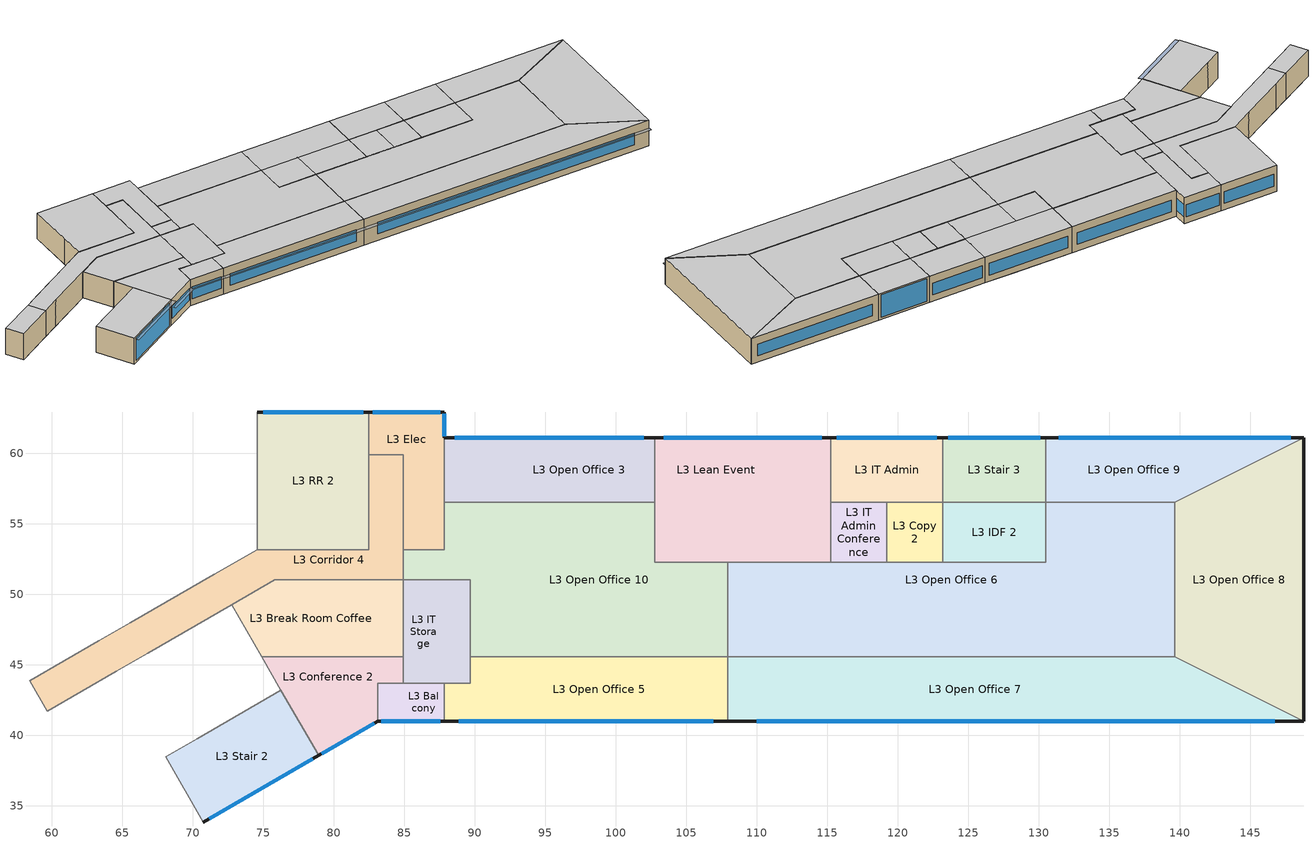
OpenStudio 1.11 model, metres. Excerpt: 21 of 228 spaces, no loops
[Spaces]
L3 Stair 2
 floor to L2 Stair 2 (Construction Internal Source 176): 76.25,43.2 78.91,38.58 70.74,33.86 68.07,38.48 z8.33
 wall outside (Typical Insulated Steel Framed Exterior Wall R-18.18): 70.74,33.86 78.91,38.58 z8.33:12.19
 wall to L3 Conference 10-15: 68.07,38.48 70.74,33.86 z8.33:12.19
 wall to L3 Conference 3: 70.31,39.77 68.07,38.48 z8.33:12.19
 wall to L3 Conference 1: 76.25,43.2 70.31,39.77 z8.33:12.19
 wall to L3 Conference 2: 78.91,38.58 76.25,43.2 z8.33:12.19
 window (U 0.42 SHGC 0.40 Dbl LoE (e2-.1) Tint 6mm/6mm Air): 71.16,34.11 78.49,38.33 z8.61:11.94
 ceiling to L4 Stair 2: 70.74,33.86 78.91,38.58 76.25,43.2 68.07,38.48 z12.19
L3 Conference 2
 floor to L2 Break Room (Construction Internal Source 137): 83.09,45.56 83.09,40.99 78.91,38.58 74.88,45.56 z8.33
 floor to L2 Phone (Construction Internal Source 137): 84.92,45.56 84.92,43.69 83.09,43.69 83.09,45.56 z8.33
 wall outside (Typical Insulated Steel Framed Exterior Wall R-18.18): 78.91,38.58 83.09,40.99 z8.33:12.19
 wall to L3 Break Room Coffee: 84.92,45.56 74.88,45.56 z8.33:12.19
 wall to L3 IT Storage: 84.92,43.69 84.92,45.56 z8.33:12.19
 wall to L3 Balcony: 83.09,40.99 83.09,43.69 84.92,43.69 z8.33:12.19
 wall to L3 Conference 1: 74.88,45.56 76.25,43.2 z8.33:12.19
 window (U 0.42 SHGC 0.40 Dbl LoE (e2-.1) Tint 6mm/6mm Air): 79.14,38.71 82.87,40.86 z9.27:11.03
 ceiling to L4 Lobby 3: 78.91,38.58 83.09,40.99 83.09,43.69 84.92,43.69 84.92,45.56 74.88,45.56 z12.19
L3 Balcony
 floor to L2 Phone (Construction Internal Source 212): 84.92,43.69 84.92,40.99 83.09,40.99 83.09,43.69 z8.33
 floor to L2 Nursing (Construction Internal Source 212): 87.82,43.69 87.82,40.99 84.92,40.99 84.92,43.69 z8.33
 wall outside (Typical Insulated Steel Framed Exterior Wall R-18.18): 83.09,40.99 87.82,40.99 z8.33:12.19
 wall to L3 IT Storage: 87.82,43.69 84.92,43.69 z8.33:12.19
 wall to L3 Open Office 5: 87.82,40.99 87.82,43.69 z8.33:12.19
 window (U 0.42 SHGC 0.40 Dbl LoE (e2-.1) Tint 6mm/6mm Air): 83.35,40.99 87.56,40.99 z9.27:11.03
 ceiling to L4 Balcony: 87.82,40.99 87.82,43.69 83.09,43.69 83.09,40.99 z12.19
L3 Open Office 5
 floor to L2 Open Office 3 (Construction Internal Source 116): 107.93,45.56 107.93,40.99 87.82,40.99 87.82,43.69 89.65,43.69 89.65,45.56 z8.33
 wall outside (Typical Insulated Steel Framed Exterior Wall R-18.18): 87.82,40.99 107.93,40.99 z8.33:12.19
 wall to L3 IT Storage: 89.65,45.56 89.65,43.69 87.82,43.69 z8.33:12.19
 wall to L3 Open Office 10: 107.93,45.56 89.65,45.56 z8.33:12.19
 wall to L3 Open Office 7: 107.93,40.99 107.93,45.56 z8.33:12.19
 window (U 0.42 SHGC 0.40 Dbl LoE (e2-.1) Tint 6mm/6mm Air): 88.84,40.99 106.91,40.99 z9.27:11.01
 ceiling to L4 Open Office 6: 107.93,40.99 107.93,45.56 89.65,45.56 89.65,43.69 87.82,43.69 87.82,40.99 z12.19
L3 Open Office 7
 floor to L2 Open Office 4 (Construction Internal Source 114): 139.63,45.56 148.78,40.99 107.93,40.99 107.93,45.56 z8.33
 wall outside (Typical Insulated Steel Framed Exterior Wall R-18.18): 107.93,40.99 148.78,40.99 z8.33:12.19
 wall to L3 Open Office 6: 139.63,45.56 107.93,45.56 z8.33:12.19
 wall to L3 Open Office 8: 148.78,40.99 139.63,45.56 z8.33:12.19
 window (U 0.42 SHGC 0.40 Dbl LoE (e2-.1) Tint 6mm/6mm Air): 109.98,40.99 146.73,40.99 z9.27:11.01
 ceiling to L4 Open Office 8: 148.78,40.99 139.63,45.56 107.93,45.56 107.93,40.99 z12.19
L3 Open Office 8
 floor to L2 Open Office 6 (Construction Internal Source 191): 148.78,61.11 148.78,40.99 139.63,45.56 139.63,56.54 z8.33
 wall outside (Typical Insulated Steel Framed Exterior Wall R-18.18): 148.78,40.99 148.78,61.11 z8.33:12.19
 wall to L3 Open Office 6: 139.63,56.54 139.63,45.56 z8.33:12.19
 wall to L3 Open Office 9: 148.78,61.11 139.63,56.54 z8.33:12.19
 ceiling to L4 Open Office 9: 148.78,40.99 148.78,61.11 139.63,56.54 139.63,45.56 z12.19
L3 Corridor 4
 floor to L1 Lobby 3 (Construction Internal Source 163): 71.5,51.42 72.74,49.27 59.67,41.73 58.43,43.87 z8.33
 floor to L2 Corridor (Construction Internal Source 163): 84.92,59.89 84.92,51.05 75.82,51.05 72.74,49.27 71.5,51.42 74.56,53.18 82.48,53.18 82.48,59.89 z8.33
 wall to L3 Open Office 10: 84.92,51.05 84.92,53.18 z8.33:12.19
 wall to L3 Break Room Coffee: 72.74,49.27 75.82,51.05 84.92,51.05 z8.33:12.19
 wall to L3 Conference 1: 66.8,45.84 72.74,49.27 z8.33:12.19
 wall to L3 Conference 3: 64.57,44.55 66.8,45.84 z8.33:12.19
 wall to L3 Conference 10-15: 59.67,41.73 64.57,44.55 z8.33:12.19
 wall to L3 Open Office 1: 58.43,43.87 59.67,41.73 z8.33:12.19
 wall to L3 IT Training: 63.33,46.7 58.43,43.87 z8.33:12.19
 wall to L3 Conference 4: 65.56,47.99 63.33,46.7 z8.33:12.19
 wall to L3 Conference 5: 71.5,51.42 65.56,47.99 z8.33:12.19
 wall to L3 Conference 6: 74.56,53.18 71.5,51.42 z8.33:12.19
 wall to L3 RR 2: 82.48,59.89 82.48,53.18 74.56,53.18 z8.33:12.19
 wall to L3 Elec: 84.92,53.18 84.92,59.89 82.48,59.89 z8.33:12.19
 ceiling to L4 Open Office 3: 59.67,41.73 64.57,44.55 63.33,46.7 58.43,43.87 z12.19
 ceiling to L4 Corridor 2: 64.57,44.55 75.82,51.05 84.92,51.05 84.92,59.89 82.48,59.89 82.48,53.18 74.56,53.18 63.33,46.7 z12.19
L3 IT Storage
 floor to L2 Open Office 3 (Construction Internal Source 98): 89.65,45.56 89.65,43.69 87.82,43.69 87.82,45.56 z8.33
 floor to L2 Nursing (Construction Internal Source 98): 84.92,51.05 87.82,51.05 87.82,43.69 84.92,43.69 z8.33
 floor to L2 Open Office 2 (Construction Internal Source 98): 87.82,51.05 89.65,51.05 89.65,45.56 87.82,45.56 z8.33
 wall to L3 Break Room Coffee: 84.92,51.05 84.92,45.56 z8.33:12.19
 wall to L3 Open Office 10: 89.65,45.56 89.65,51.05 84.92,51.05 z8.33:12.19
 ceiling to L4 Huddle: 89.65,43.69 89.65,51.05 84.92,51.05 84.92,43.69 z12.19
L3 Break Room Coffee
 floor to L2 Phone (Construction Internal Source 207): 84.92,51.05 84.92,45.56 83.09,45.56 83.09,51.05 z8.33
 floor to L2 Break Room (Construction Internal Source 207): 83.09,51.05 83.09,45.56 74.88,45.56 72.74,49.27 75.82,51.05 z8.33
 wall to L3 Conference 1: 72.74,49.27 74.88,45.56 z8.33:12.19
 ceiling to L4 Coference 1: 84.92,45.56 84.92,51.05 75.82,51.05 72.74,49.27 74.88,45.56 z12.19
L3 Open Office 10
 floor ground (Construction Internal Source 101): 92.01,56.54 92.01,53.18 87.82,53.18 87.82,51.05 84.92,51.05 84.92,53.18 87.82,53.18 87.82,56.54 z8.33
 floor to L2 Open Office 2 (Construction Internal Source 101): 102.75,56.54 102.75,52.27 107.93,52.27 107.93,45.56 89.65,45.56 89.65,51.05 87.82,51.05 87.82,53.18 92.01,53.18 92.01,56.54 z8.33
 wall to L3 Elec: 87.82,56.54 87.82,53.18 84.92,53.18 z8.33:12.19
 wall to L3 Open Office 3: 102.75,56.54 87.82,56.54 z8.33:12.19
 wall to L3 Lean Event: 107.93,52.27 102.75,52.27 102.75,56.54 z8.33:12.19
 wall to L3 Open Office 6: 107.93,45.56 107.93,52.27 z8.33:12.19
 ceiling to L4 Open Office 5: 107.93,45.56 107.93,52.27 102.75,52.27 102.75,56.54 87.82,56.54 87.82,51.05 89.65,51.05 89.65,45.56 z12.19
 ceiling to L4 Corridor 2: 87.82,51.05 87.82,53.18 84.92,53.18 84.92,51.05 z12.19
L3 Open Office 6
 floor to L2 Open Office 5 (Construction Internal Source 86): 139.63,56.54 139.63,45.56 107.93,45.56 107.93,52.27 130.49,52.27 130.49,56.54 z8.33
 wall to L3 Open Office 9: 139.63,56.54 130.49,56.54 z8.33:12.19
 wall to L3 Lean Event: 115.25,52.27 107.93,52.27 z8.33:12.19
 wall to L3 IT Admin Conference: 119.21,52.27 115.25,52.27 z8.33:12.19
 wall to L3 Copy 2: 123.17,52.27 119.21,52.27 z8.33:12.19
 wall to L3 IDF 2: 130.49,56.54 130.49,52.27 123.17,52.27 z8.33:12.19
 ceiling to L4 Open Office 7: 139.63,45.56 139.63,56.54 130.49,56.54 130.49,52.27 107.93,52.27 107.93,45.56 z12.19
L3 Lean Event
 floor to L2 Open Office 5 (Construction Internal Source 87): 111.44,56.54 111.44,52.27 107.93,52.27 107.93,56.54 z8.33
 floor to L2 Customer Relations (Construction Internal Source 87): 111.44,56.54 115.25,56.54 115.25,52.27 111.44,52.27 z8.33
 floor to L2 Open Office 2 (Construction Internal Source 87): 107.93,56.54 107.93,52.27 102.75,52.27 102.75,56.54 z8.33
 floor to L2 Meeting 3 (Construction Internal Source 87): 115.25,61.11 115.25,56.54 111.44,56.54 111.44,61.11 z8.33
 floor to L2 Open Office 1 (Construction Internal Source 87): 111.44,61.11 111.44,56.54 102.75,56.54 102.75,61.11 z8.33
 wall outside (Typical Insulated Steel Framed Exterior Wall R-18.18): 115.25,61.11 102.75,61.11 z8.33:12.19
 wall to L3 Open Office 3: 102.75,61.11 102.75,56.54 z8.33:12.19
 wall to L3 IT Admin: 115.25,56.54 115.25,61.11 z8.33:12.19
 wall to L3 IT Admin Conference: 115.25,52.27 115.25,56.54 z8.33:12.19
 window (U 0.42 SHGC 0.40 Dbl LoE (e2-.1) Tint 6mm/6mm Air): 114.61,61.11 103.4,61.11 z9.27:11.01
 ceiling to L4 Open Office 4: 115.25,56.54 115.25,61.11 102.75,61.11 102.75,56.54 z12.19
 ceiling to L4 Open Office 5: 107.93,52.27 107.93,56.54 102.75,56.54 102.75,52.27 z12.19
 ceiling to L4 Open Office 7: 115.25,52.27 115.25,56.54 107.93,56.54 107.93,52.27 z12.19
L3 IT Admin Conference
 floor to L2 Copy (Construction Internal Source 44): 119.21,56.54 119.21,52.27 115.25,52.27 115.25,56.54 z8.33
 wall to L3 IT Admin: 119.21,56.54 115.25,56.54 z8.33:12.19
 wall to L3 Copy 2: 119.21,52.27 119.21,56.54 z8.33:12.19
 ceiling to L4 Copy Coffee 2: 119.21,52.27 119.21,56.54 115.25,56.54 115.25,52.27 z12.19
L3 Copy 2
 floor to L2 Copy (Construction Internal Source 9): 123.17,56.54 123.17,52.27 119.21,52.27 119.21,56.54 z8.33
 wall to L3 IT Admin: 123.17,56.54 119.21,56.54 z8.33:12.19
 wall to L3 IDF 2: 123.17,52.27 123.17,56.54 z8.33:12.19
 ceiling to L4 Copy Coffee 2: 123.17,52.27 123.17,56.54 119.21,56.54 119.21,52.27 z12.19
L3 IDF 2
 floor to L2 IDF (Construction Internal Source 4): 130.49,56.54 130.49,52.27 123.17,52.27 123.17,56.54 z8.33
 wall to L3 Stair 3: 130.49,56.54 123.17,56.54 z8.33:12.19
 ceiling to L4 IDF 2: 130.49,52.27 130.49,56.54 123.17,56.54 123.17,52.27 z12.19
L3 RR 2
 floor to L2 RR (Construction Internal Source 18): 82.48,62.94 82.48,53.18 74.56,53.18 74.56,62.94 z8.33
 wall outside (Typical Insulated Steel Framed Exterior Wall R-18.18): 82.48,62.94 74.56,62.94 z8.33:12.19
 wall to L3 Conference 6: 74.56,62.94 74.56,56.54 74.56,53.18 z8.33:12.19
 wall to L3 Elec: 82.48,59.89 82.48,62.94 z8.33:12.19
 window (U 0.42 SHGC 0.40 Dbl LoE (e2-.1) Tint 6mm/6mm Air): 82.07,62.94 74.97,62.94 z9.27:11.02
 ceiling to L4 RR 1: 82.48,53.18 82.48,62.94 74.56,62.94 74.56,53.18 z12.19
L3 Elec
 floor to L2 Elec (Construction Internal Source 33): 87.82,62.94 87.82,53.18 84.92,53.18 84.92,59.89 82.48,59.89 82.48,62.94 z8.33
 wall outside (Typical Insulated Steel Framed Exterior Wall R-18.18): 87.82,61.11 87.82,62.94 82.48,62.94 z8.33:12.19
 wall to L3 Open Office 3: 87.82,56.54 87.82,59.89 87.82,61.11 z8.33:12.19
 window (U 0.42 SHGC 0.40 Dbl LoE (e2-.1) Tint 6mm/6mm Air): 87.53,62.94 82.77,62.94 z9.27:11.02; 87.82,61.22 87.82,62.82 z9.27:11.06
 ceiling to L4 Elec: 87.82,53.18 87.82,62.94 82.48,62.94 82.48,59.89 84.92,59.89 84.92,53.18 z12.19
L3 Open Office 3
 floor to L2 Open Office 1 (Construction Internal Source 71): 102.75,61.11 102.75,56.54 92.01,56.54 92.01,59.89 87.82,59.89 87.82,61.11 z8.33
 floor to L2 Meeting 1 (Construction Internal Source 71): 92.01,59.89 92.01,56.54 87.82,56.54 87.82,59.89 z8.33
 wall outside (Typical Insulated Steel Framed Exterior Wall R-18.18): 102.75,61.11 87.82,61.11 z8.33:12.19
 window (U 0.42 SHGC 0.40 Dbl LoE (e2-.1) Tint 6mm/6mm Air): 101.99,61.11 88.58,61.11 z9.27:11.01
 ceiling to L4 Open Office 4: 102.75,56.54 102.75,61.11 87.82,61.11 87.82,56.54 z12.19
L3 IT Admin
 floor to L2 Call Center Training (Construction Internal Source 169): 123.17,61.11 123.17,56.54 115.25,56.54 115.25,61.11 z8.33
 wall outside (Typical Insulated Steel Framed Exterior Wall R-18.18): 123.17,61.11 115.25,61.11 z8.33:12.19
 wall to L3 Stair 3: 123.17,56.54 123.17,61.11 z8.33:12.19
 window (U 0.42 SHGC 0.40 Dbl LoE (e2-.1) Tint 6mm/6mm Air): 122.76,61.11 115.67,61.11 z9.27:11.02
 ceiling to L4 IT Admin Work Rm: 123.17,56.54 123.17,61.11 115.25,61.11 115.25,56.54 z12.19
L3 Stair 3
 floor to L2 Stair 3 (Construction Internal Source 144): 130.49,61.11 130.49,56.54 123.17,56.54 123.17,61.11 z8.33
 wall outside (Typical Insulated Steel Framed Exterior Wall R-18.18): 130.49,61.11 123.17,61.11 z8.33:12.19
 wall to L3 Open Office 9: 130.49,56.54 130.49,61.11 z8.33:12.19
 window (U 0.42 SHGC 0.40 Dbl LoE (e2-.1) Tint 6mm/6mm Air): 130.1,61.11 123.56,61.11 z8.61:11.94
 ceiling to L4 Stair 3: 130.49,56.54 130.49,61.11 123.17,61.11 123.17,56.54 z12.19
L3 Open Office 9
 floor to L2 Open Office 7 (Construction Internal Source 213): 148.78,61.11 139.63,56.54 130.49,56.54 130.49,61.11 z8.33
 wall outside (Typical Insulated Steel Framed Exterior Wall R-18.18): 148.78,61.11 130.49,61.11 z8.33:12.19
 window (U 0.42 SHGC 0.40 Dbl LoE (e2-.1) Tint 6mm/6mm Air): 147.85,61.11 131.42,61.11 z9.27:11.01
 ceiling to L4 Open Office 10: 139.63,56.54 148.78,61.11 130.49,61.11 130.49,56.54 z12.19
shading: 78.89,38.57 70.76,33.87 71.07,33.34 79.2,38.04 z12.12; 83.07,40.98 78.94,38.59 79.24,38.06 83.38,40.45 z11.12; 148.75,40.99 107.96,40.99 107.96,40.38 148.75,40.38 z11.1; 87.79,40.99 83.12,40.99 83.12,40.38 87.79,40.38 z11.12; 107.91,40.99 87.84,40.99 87.84,40.38 107.91,40.38 z11.11
[Building]
90.1-2013-MediumOffice-ASHRAE 169-2006-5B PRM baseline created: 2016-05-18 14:10:54 -0600: Space Type=Denver Admin - OpenOffice; Default Construction Set=90.1-2013 - CZ5
[ClimateZones]
Climate Zone Institution Name 1=ASHRAE; Climate Zone Document Name 1=ANSI/ASHRAE Standard 169; Climate Zone Document Year 1=2006; Climate Zone Institution Name 2=CEC; Climate Zone Document Name 2=California Climate Zone Descriptions; Climate Zone Document Year 2=1995
[Site]
Denver Intl Ap: Latitude {deg}=39.83; Longitude {deg}=-104.65; Time Zone {hr}=-7; Elevation {m}=1650
[SizingPeriod:DesignDay] Barometric Pressure {Pa}=83011; Sky Clearness=0; Rain Indicator=0; Snow Indicator=0; Day of Month=21; Daylight Saving Time Indicator=0; Dry-Bulb Temperature Range Modifier Type=DefaultMultipliers
Name | Maximum Dry-Bulb Temperature {C} | Daily Dry-Bulb Temperature Range {deltaC} | Humidity Indicating Conditions at Maximum Dry-Bulb | Wind Speed {m/s} | Wind Direction {deg} | Month | Day Type | Humidity Indicating Type | Solar Model Indicator | ASHRAE Taub | ASHRAE Taud
Denver Intl Ap Ann Htg 99.6% Condns DB | -17.4 | 0 | -17.4 | 3.3 | 160 | 12 | WinterDesignDay | Wetbulb | ASHRAEClearSky
Denver Intl Ap Ann Clg .4% Condns DP=>MDB | 19.9 | 15.2 | 16 | 4.2 | 80 | 7 | SummerDesignDay | Dewpoint | ASHRAETau | 0.424 | 2.012
Denver Intl Ap Ann Hum_n 99.6% Condns DP=>MCDB | -11.7 | 0 | -21.5 | 3.3 | 160 | 12 | WinterDesignDay | Dewpoint | ASHRAEClearSky
Denver Intl Ap Ann Clg .4% Condns WB=>MDB | 27.3 | 15.2 | 18.3 | 4.2 | 80 | 7 | SummerDesignDay | Wetbulb | ASHRAETau | 0.424 | 2.012
[Construction]
Denver Admin ExtWall Steel Framed R25: 1IN Stucco, Insulation R-25, 1/2IN Gypsum
Denver Admin R-40 Roof: Roof Membrane, Denver Admin Roof Insulation R-40, Metal Decking
Interior Partition 1; Interior Door 1: G05 25mm wood
ExtSlabCarpet 4in ClimateZone 1-8: MAT-CC05 4 HW CONCRETE, CP02 CARPET PAD
Interior Floor 1: F16 Acoustic tile, F05 Ceiling air space resistance 1, M11 100mm lightweight concrete
Interior Wall 1: G01a 19mm gypsum board, F04 Wall air space resistance, G01a 19mm gypsum board
Interior Ceiling 1: M11 100mm lightweight concrete, F05 Ceiling air space resistance 1, F16 Acoustic tile
Exterior Door 2013: F08 Metal surface, I01 25mm insulation board 2013
ASHRAE 90.1-2013 Skylight CZ 5: Skylight U-0.50/SHGC-0.40
Interior Window 1: Clear 3mm
Denver Admin Glazing 0.38/0.25/0.49: Denver Glazing 0.38/0.25/0.49
Typical Insulated Steel Framed Exterior Wall R-18.18: 25mm Stucco, 5/8 in. Gypsum Board, Typical Insulation R-16.0, 5/8 in. Gypsum Board
U 0.42 SHGC 0.40 Dbl LoE (e2-.1) Tint 6mm/6mm Air: LoE TINT 6MM, AIR 6MM, CLEAR 6MM
[Material]
Name | Roughness | Thickness {m} | Conductivity {W/m-K} | Density {kg/m3} | Specific Heat {J/kg-K} | Thermal Absorptance | Solar Absorptance | Visible Absorptance
G05 25mm wood | MediumSmooth | 0.0254 | 0.15 | 608 | 1630 | 0.9 | 0.5 | 0.5
1IN Stucco | Smooth | 0.0253 | 0.6918 | 1858 | 837 | 0.9 | 0.92 | 0.92
1/2IN Gypsum | Smooth | 0.0127 | 0.16 | 784.9 | 830 | 0.9 | 0.4 | 0.4
Roof Membrane | VeryRough | 0.0095 | 0.16 | 1121.29 | 1460 | 0.9 | 0.7 | 0.7
Denver Admin Roof Insulation R-40 | MediumRough | 0.34036 | 0.049 | 265 | 836.8 | 0.9 | 0.7 | 0.7
Metal Decking | MediumSmooth | 0.0015 | 45.006 | 7680 | 418.4 | 0.9 | 0.6 | 0.6
F16 Acoustic tile | MediumSmooth | 0.0191 | 0.06 | 368 | 590 | 0.9 | 0.3 | 0.3
F08 Metal surface | Smooth | 0.0008 | 45.28 | 7824 | 500 | 0.9 | 0.7 | 0.7
Insulation R-25 | MediumRough | 0.2159 | 0.049 | 265 | 836.8 | 0.9 | 0.7 | 0.7
Material 7; Material 17; Material 35; Material 65; Material 87; Material 141; Material 171; Material 173; Material 195; Material 201; Material 227; Material 231; Material 273; Material 287; Material 325; Material 337; Material 351; Material 381; Material 413; Material 423; Material 425 | Rough | 0.0254 | 0.02 | 56.06 | 1210
Material 8; Material 18; Material 36; Material 66; Material 88; Material 142; Material 172; Material 174; Material 196; Material 202; Material 228; Material 232; Material 274; Material 288; Material 326; Material 338; Material 352; Material 382; Material 414; Material 424; Material 426 | MediumRough | 0.0508 | 2.31 | 2322 | 832
MAT-CC05 4 HW CONCRETE | Rough | 0.1016 | 1.311 | 2240 | 836.8 | 0.9 | 0.85 | 0.85
M11 100mm lightweight concrete | MediumRough | 0.1016 | 0.53 | 1280 | 840 | 0.9 | 0.5 | 0.5
G01a 19mm gypsum board | MediumSmooth | 0.019 | 0.16 | 800 | 1090 | 0.9 | 0.4 | 0.4
I01 25mm insulation board 2013 | MediumRough | 0.0105664 | 0.03 | 43 | 1210 | 0.9 | 0.6 | 0.6
25mm Stucco | Smooth | 0.0254 | 0.72 | 1856 | 840 | 0.9 | 0.7 | 0.7
5/8 in. Gypsum Board | MediumSmooth | 0.0159 | 0.16 | 800 | 1090 | 0.9 | 0.7 | 0.7
[Material:AirGap]
Name | Thermal Resistance {m2-K/W}
F05 Ceiling air space resistance 1 | 0.18
F04 Wall air space resistance | 0.15
[Construction:InternalSource]
Construction Internal Source 4: 2, Material 7, Material 8, Material 8
Construction Internal Source 9: 2, Material 17, Material 18, Material 18
Construction Internal Source 18: 2, Material 35, Material 36, Material 36
Construction Internal Source 33: 2, Material 65, Material 66, Material 66
Construction Internal Source 44: 2, Material 87, Material 88, Material 88
Construction Internal Source 71: 2, Material 141, Material 142, Material 142
Construction Internal Source 86: 2, Material 171, Material 172, Material 172
Construction Internal Source 87: 2, Material 173, Material 174, Material 174
Construction Internal Source 98: 2, Material 195, Material 196, Material 196
Construction Internal Source 101: 2, Material 201, Material 202, Material 202
Construction Internal Source 114: 2, Material 227, Material 228, Material 228
Construction Internal Source 116: 2, Material 231, Material 232, Material 232
Construction Internal Source 137: 2, Material 273, Material 274, Material 274
Construction Internal Source 144: 2, Material 287, Material 288, Material 288
Construction Internal Source 163: 2, Material 325, Material 326, Material 326
Construction Internal Source 169: 2, Material 337, Material 338, Material 338
Construction Internal Source 176: 2, Material 351, Material 352, Material 352
Construction Internal Source 191: 2, Material 381, Material 382, Material 382
Construction Internal Source 207: 2, Material 413, Material 414, Material 414
Construction Internal Source 212: 2, Material 423, Material 424, Material 424
Construction Internal Source 213: 2, Material 425, Material 426, Material 426
[DefaultConstructionSet]
90.1-2013 - CZ5: Default Exterior Surface Constructions=Default Surface Constructions 79; Default Interior Surface Constructions=Default Surface Constructions 80; Default Ground Contact Surface Constructions=Default Surface Constructions 81; Default Exterior SubSurface Constructions=Default Sub Surface Constructions 53; Default Interior SubSurface Constructions=Default Sub Surface Constructions 54; Interior Partition Construction=Interior Partition 1
[DefaultSurfaceConstructions]
Name | Floor Construction | Wall Construction | Roof Ceiling Construction
Default Surface Constructions 79 | ExtSlabCarpet 4in ClimateZone 1-8 | Denver Admin ExtWall Steel Framed R25 | Denver Admin R-40 Roof
Default Surface Constructions 80 | Interior Floor 1 | Interior Wall 1 | Interior Ceiling 1
Default Surface Constructions 81 | ExtSlabCarpet 4in ClimateZone 1-8 | ExtSlabCarpet 4in ClimateZone 1-8 | ExtSlabCarpet 4in ClimateZone 1-8
[DefaultSubSurfaceConstructions]
Name | Fixed Window Construction | Operable Window Construction | Door Construction | Overhead Door Construction | Skylight Construction | Tubular Daylight Dome Construction | Tubular Daylight Diffuser Construction
Default Sub Surface Constructions 53 | Denver Admin Glazing 0.38/0.25/0.49 | Denver Admin Glazing 0.38/0.25/0.49 | Exterior Door 2013 | Exterior Door 2013 | ASHRAE 90.1-2013 Skylight CZ 5 | Interior Window 1 | Interior Window 1
Default Sub Surface Constructions 54 | Interior Window 1 | Interior Window 1 | Interior Door 1
[Material:NoMass] Roughness=Smooth; Thermal Absorptance=0.9
Name | Thermal Resistance {m2-K/W} | Solar Absorptance | Visible Absorptance
CP02 CARPET PAD | 0.1 | 0.8 | 0.8
Typical Insulation R-16.0 | 2.81828 | 0.7 | 0.7
[WindowMaterial:SimpleGlazingSystem]
Name | U-Factor {W/m2-K} | Solar Heat Gain Coefficient | Visible Transmittance
Skylight U-0.50/SHGC-0.40 | 2.83913 | 0.4 | 0.44
Denver Glazing 0.38/0.25/0.49 | 2.15774 | 0.25 | 0.49
[WindowMaterial:Glazing] Optical Data Type=SpectralAverage; Infrared Transmittance at Normal Incidence=0; Front Side Infrared Hemispherical Emissivity=0.84; Conductivity {W/m-K}=0.9; Dirt Correction Factor for Solar and Visible Transmittance=1; Solar Diffusing=No
Name | Thickness {m} | Solar Transmittance at Normal Incidence | Front Side Solar Reflectance at Normal Incidence | Back Side Solar Reflectance at Normal Incidence | Visible Transmittance at Normal Incidence | Front Side Visible Reflectance at Normal Incidence | Back Side Visible Reflectance at Normal Incidence | Back Side Infrared Hemispherical Emissivity
Clear 3mm | 0.003 | 0.837 | 0.075 | 0 | 0.898 | 0.081 | 0 | 0.84
LoE TINT 6MM | 0.006 | 0.36 | 0.093 | 0.2 | 0.5 | 0.035 | 0.054 | 0.1
CLEAR 6MM | 0.006 | 0.775 | 0.071 | 0.071 | 0.881 | 0.08 | 0.08 | 0.84
[WindowMaterial:Gas]
AIR 6MM: Gas Type=Air; Thickness {m}=0.0063
[DesignSpecification:OutdoorAir] Outdoor Air Method=Sum
Name | Outdoor Air Flow per Person {m3/s-person} | Outdoor Air Flow per Floor Area {m3/s-m2} | Outdoor Air Flow Rate Fraction Schedule | Outdoor Air Flow Air Changes per Hour {1/hr} | Outdoor Air Flow Rate {m3/s}
Denver Admin - OpenOffice Ventilation; Denver Admin - BreakRoom Ventilation | 0.00235974 | 0.0003048 | Ventilation Availability
Denver Admin - ClosedOffice Ventilation | 0.00235974 | 0.0003048 | Ventilation Availability | 0
Denver Admin - Conference Ventilation; Denver Admin - IT_Room Ventilation | 0.00235974 | 0.0003048
Denver Admin - Corridor Ventilation; Denver Admin - PrintRoom Ventilation; Denver Admin - Stair Ventilation |  | 0.0003048 | Ventilation Availability
Denver Admin - Elec/MechRoom Ventilation |  | 0.0006096
Denver Admin - Restroom Ventilation | 0 | 0.0003048 | Ventilation Availability |  | 0.117987
Denver Admin - Storage Ventilation |  | 0.0006096 | Ventilation Availability
[ThermostatSetpoint:DualSetpoint] Heating Setpoint Temperature Schedule=Setpoint Htg - Admin; Cooling Setpoint Temperature Schedule=Setpoint Clg - Admin
Thermostat Setpoint Dual Setpoint 4; Thermostat Setpoint Dual Setpoint 30; Thermostat Setpoint Dual Setpoint 45; Thermostat Setpoint Dual Setpoint 53; Thermostat Setpoint Dual Setpoint 59; Thermostat Setpoint Dual Setpoint 61; Thermostat Setpoint Dual Setpoint 71; Thermostat Setpoint Dual Setpoint 74; Thermostat Setpoint Dual Setpoint 76; Thermostat Setpoint Dual Setpoint 82; Thermostat Setpoint Dual Setpoint 89; Thermostat Setpoint Dual Setpoint 99; Thermostat Setpoint Dual Setpoint 102; Thermostat Setpoint Dual Setpoint 125; Thermostat Setpoint Dual Setpoint 146; Thermostat Setpoint Dual Setpoint 161; Thermostat Setpoint Dual Setpoint 167; Thermostat Setpoint Dual Setpoint 172; Thermostat Setpoint Dual Setpoint 192; Thermostat Setpoint Dual Setpoint 201; Thermostat Setpoint Dual Setpoint 202
[BuildingStory]
Building Story 3: Nominal Z Coordinate {m}=0; Nominal Floor to Floor Height {m}=4.4704
[Space] Building Story=Building Story 3
Name | Space Type | Thermal Zone
L3 Stair 2 | Denver Admin - Stair | L3 Stair 2
L3 Conference 2 | Denver Admin - Conference | L3 Conference 2
L3 Balcony | Denver Admin - Corridor | L3 Balcony
L3 Open Office 5 |  | L3 Open Office 5
L3 Open Office 7 |  | L3 Open Office 7
L3 Open Office 8 |  | L3 Open Office 8
L3 Corridor 4 | Denver Admin - Corridor | L3 Corridor 4
L3 IT Storage | Denver Admin - Storage | L3 IT Storage
L3 Break Room Coffee | Denver Admin - BreakRoom | L3 Break Room Coffee
L3 Open Office 10 |  | L3 Open Office 10
L3 Open Office 6 |  | L3 Open Office 6
L3 Lean Event | Denver Admin - Conference | L3 Lean Event
L3 IT Admin Conference | Denver Admin - Conference | L3 IT Admin Conference
L3 Copy 2 | Denver Admin - PrintRoom | L3 Copy 2
L3 IDF 2 | Denver Admin - IT_Room | L3 IDF 2
L3 RR 2 | Denver Admin - Restroom | L3 RR 2
L3 Elec | Denver Admin - Elec/MechRoom | L3 Elec
L3 Open Office 3 |  | L3 Open Office 3
L3 IT Admin | Denver Admin - ClosedOffice | L3 IT Admin
L3 Stair 3 | Denver Admin - Stair | L3 Stair 3
L3 Open Office 9 |  | L3 Open Office 9
[SpaceType] Standards Building Type=Office
Name | Default Schedule Set | Design Specification Outdoor Air Object | Standards Space Type
Denver Admin - OpenOffice | Denver Admin - OpenOffice Schedule Set | Denver Admin - OpenOffice Ventilation | OpenOffice
Denver Admin - BreakRoom | Denver Admin - BreakRoom Schedule Set | Denver Admin - BreakRoom Ventilation | BreakRoom
Denver Admin - ClosedOffice | Denver Admin - ClosedOffice Schedule Set | Denver Admin - ClosedOffice Ventilation | ClosedOffice
Denver Admin - Conference | Denver Admin - Conference Schedule Set | Denver Admin - Conference Ventilation | Conference
Denver Admin - Corridor | Denver Admin - Corridor Schedule Set | Denver Admin - Corridor Ventilation | Corridor
Denver Admin - Elec/MechRoom | Denver Admin - Elec/MechRoom Schedule Set | Denver Admin - Elec/MechRoom Ventilation | Elec/MechRoom
Denver Admin - IT_Room | Denver Admin - IT_Room Schedule Set | Denver Admin - IT_Room Ventilation | IT_Room
Denver Admin - PrintRoom | Denver Admin - PrintRoom Schedule Set | Denver Admin - PrintRoom Ventilation | PrintRoom
Denver Admin - Restroom | Denver Admin - Restroom Schedule Set | Denver Admin - Restroom Ventilation | Restroom
Denver Admin - Stair | Denver Admin - Stair Schedule Set | Denver Admin - Stair Ventilation | Stair
Denver Admin - Storage | Denver Admin - Storage Schedule Set | Denver Admin - Storage Ventilation | Storage
[DefaultScheduleSet] Lighting Schedule=Office Bldg Light; Infiltration Schedule=Medium Office Infil Quarter On
Denver Admin - OpenOffice Schedule Set; Denver Admin - BreakRoom Schedule Set; Denver Admin - ClosedOffice Schedule Set; Denver Admin - Conference Schedule Set; Denver Admin - Corridor Schedule Set; Denver Admin - IT_Room Schedule Set; Denver Admin - PrintRoom Schedule Set; Denver Admin - Restroom Schedule Set: Number of People Schedule=People - Admin; People Activity Level Schedule=Medium Office Activity; Electric Equipment Schedule=Medium Office Bldg Equip
Denver Admin - Elec/MechRoom Schedule Set: Electric Equipment Schedule=Medium Office Bldg Equip
Denver Admin - Stair Schedule Set; Denver Admin - Storage Schedule Set: 
[People:Definition]
15026 People: Number of People Calculation Method=Area/Person; Space Floor Area per Person {m2/person}=20.6431; Fraction Radiant=0.3
[Lights]
Name | Lights Definition | Space or SpaceType
Denver Admin - OpenOffice Lights 30.0 percent reduction | Denver Water Admin - OpenOffice Lights Definition - 30.0 percent reduction | Denver Admin - OpenOffice
Denver Admin - BreakRoom Lights 30.0 percent reduction | Denver Water Admin - BreakRoom Lights Definition - 30.0 percent reduction | Denver Admin - BreakRoom
Denver Admin - ClosedOffice Lights 30.0 percent reduction | Denver Water Admin - ClosedOffice Lights Definition - 30.0 percent reduction | Denver Admin - ClosedOffice
Denver Admin - Conference Lights 30.0 percent reduction | Denver Water Admin - Conference Lights Definition - 30.0 percent reduction | Denver Admin - Conference
Denver Admin - Corridor Lights 30.0 percent reduction | Denver Water Admin - Corridor Lights Definition - 30.0 percent reduction | Denver Admin - Corridor
Denver Admin - Elec/MechRoom Lights 30.0 percent reduction | Denver Water Admin - Elec/MechRoom Lights Definition - 30.0 percent reduction | Denver Admin - Elec/MechRoom
Denver Admin - IT_Room Lights 30.0 percent reduction | Denver Water Admin - IT_Room Lights Definition - 30.0 percent reduction | Denver Admin - IT_Room
Denver Admin - PrintRoom Lights 30.0 percent reduction | Denver Water Admin - PrintRoom Lights Definition - 30.0 percent reduction | Denver Admin - PrintRoom
Denver Admin - Restroom Lights 30.0 percent reduction | Denver Water Admin - Restroom Lights Definition - 30.0 percent reduction | Denver Admin - Restroom
Denver Admin - Stair Lights 30.0 percent reduction | Denver Water Admin - Stair Lights Definition - 30.0 percent reduction | Denver Admin - Stair
Denver Admin - Storage Lights 30.0 percent reduction | Denver Water Admin - Storage Lights Definition - 30.0 percent reduction | Denver Admin - Storage
[Lights:Definition] Design Level Calculation Method=Watts/Area; Fraction Radiant=0.4; Fraction Visible=0.2; Return Air Fraction=0.4
Name | Watts per Space Floor Area {W/m2}
Denver Water Admin - ClosedOffice Lights Definition - 30.0 percent reduction; Denver Water Admin - PrintRoom Lights Definition - 30.0 percent reduction; Denver Water Admin - IT_Room Lights Definition - 30.0 percent reduction | 11.9479
Denver Water Admin - Storage Lights Definition - 30.0 percent reduction | 6.78126
Denver Water Admin - Elec/MechRoom Lights Definition - 30.0 percent reduction | 4.52084
Denver Water Admin - Restroom Lights Definition - 30.0 percent reduction; Denver Water Admin - OpenOffice Lights Definition - 30.0 percent reduction | 10.5486
Denver Water Admin - Conference Lights Definition - 30.0 percent reduction | 13.2396
Denver Water Admin - Stair Lights Definition - 30.0 percent reduction | 7.4271
Denver Water Admin - BreakRoom Lights Definition - 30.0 percent reduction | 7.85765
Denver Water Admin - Corridor Lights Definition - 30.0 percent reduction | 7.10418
[ElectricEquipment]
Name | Electric Equipment Definition | Space or SpaceType
Denver Admin - OpenOffice Electric Equipment 30.0 percent reduction | Denver Water Admin - OpenOffice Electric Equipment Definition - 30.0 percent reduction | Denver Admin - OpenOffice
Denver Admin - BreakRoom Electric Equipment | Denver Water Admin - BreakRoom Electric Equipment Definition | Denver Admin - BreakRoom
Denver Admin - ClosedOffice Electric Equipment | Denver Water Admin - ClosedOffice Electric Equipment Definition | Denver Admin - ClosedOffice
Denver Admin - Conference Electric Equipment | Denver Water Admin - Conference Electric Equipment Definition | Denver Admin - Conference
Denver Admin - Corridor Electric Equipment | Denver Water Admin - Corridor Electric Equipment Definition | Denver Admin - Corridor
Denver Admin - Elec/MechRoom Electric Equipment | Denver Water Admin - Elec/MechRoom Electric Equipment Definition | Denver Admin - Elec/MechRoom
Denver Admin - IT_Room Electric Equipment | Denver Water Admin - IT_Room Electric Equipment Definition | Denver Admin - IT_Room
Denver Admin - PrintRoom Electric Equipment | Denver Water Admin - PrintRoom Electric Equipment Definition | Denver Admin - PrintRoom
Denver Admin - Restroom Electric Equipment | Denver Water Admin - Restroom Electric Equipment Definition | Denver Admin - Restroom
[ElectricEquipment:Definition] Design Level Calculation Method=Watts/Area
Name | Watts per Space Floor Area {W/m2}
Denver Water Admin - BreakRoom Electric Equipment Definition; Denver Water Admin - PrintRoom Electric Equipment Definition | 21.5278
Denver Water Admin - ClosedOffice Electric Equipment Definition | 6.8889
Denver Water Admin - Conference Electric Equipment Definition | 3.98265
Denver Water Admin - Corridor Electric Equipment Definition | 1.72223
Denver Water Admin - Elec/MechRoom Electric Equipment Definition | 2.90626
Denver Water Admin - IT_Room Electric Equipment Definition | 53.8196
Denver Water Admin - Restroom Electric Equipment Definition | 0.753474
Denver Water Admin - OpenOffice Electric Equipment Definition - 30.0 percent reduction | 5.34966
[SpaceInfiltration:DesignFlowRate] Design Flow Rate Calculation Method=Flow/ExteriorArea; Flow per Exterior Surface Area {m3/s-m2}=0.000164679
Name | Space or SpaceType
Denver Admin - OpenOffice Infiltration | Denver Admin - OpenOffice
Denver Admin - BreakRoom Infiltration | Denver Admin - BreakRoom
Denver Admin - ClosedOffice Infiltration | Denver Admin - ClosedOffice
Denver Admin - Conference Infiltration | Denver Admin - Conference
Denver Admin - Corridor Infiltration | Denver Admin - Corridor
Denver Admin - Elec/MechRoom Infiltration | Denver Admin - Elec/MechRoom
Denver Admin - IT_Room Infiltration | Denver Admin - IT_Room
Denver Admin - PrintRoom Infiltration | Denver Admin - PrintRoom
Denver Admin - Restroom Infiltration | Denver Admin - Restroom
Denver Admin - Stair Infiltration | Denver Admin - Stair
Denver Admin - Storage Infiltration | Denver Admin - Storage
[ThermalZone] Use Ideal Air Loads=No
Name | Thermostat | Fraction of Zone Controlled by Secondary Daylighting Control
L3 RR 2 | Thermostat Setpoint Dual Setpoint 125
L3 Open Office 7 | Thermostat Setpoint Dual Setpoint 146 | 0.187892
L3 Open Office 6 | Thermostat Setpoint Dual Setpoint 161
L3 Open Office 5 | Thermostat Setpoint Dual Setpoint 167 | 0.195596
L3 Elec | Thermostat Setpoint Dual Setpoint 172
L3 Open Office 10 | Thermostat Setpoint Dual Setpoint 192
L3 Conference 2 | Thermostat Setpoint Dual Setpoint 201
L3 Copy 2 | Thermostat Setpoint Dual Setpoint 202
L3 Open Office 9 | Thermostat Setpoint Dual Setpoint 4 | 0.166512
L3 Stair 2 | Thermostat Setpoint Dual Setpoint 30 | 0.162109
L3 IT Admin Conference | Thermostat Setpoint Dual Setpoint 45
L3 IT Storage | Thermostat Setpoint Dual Setpoint 53
L3 Balcony | Thermostat Setpoint Dual Setpoint 59 | 0
L3 Open Office 8 | Thermostat Setpoint Dual Setpoint 61
L3 IDF 2 | Thermostat Setpoint Dual Setpoint 71
L3 IT Admin | Thermostat Setpoint Dual Setpoint 74
L3 Lean Event | Thermostat Setpoint Dual Setpoint 76
L3 Open Office 3 | Thermostat Setpoint Dual Setpoint 82 | 0.206817
L3 Stair 3 | Thermostat Setpoint Dual Setpoint 89
L3 Corridor 4 | Thermostat Setpoint Dual Setpoint 99
L3 Break Room Coffee | Thermostat Setpoint Dual Setpoint 102
[Exterior:Lights:Definition]
Exterior Lights Definition 1: Design Level {W}=1600
[Exterior:Lights]
Exterior Lights 1: Exterior Lights Definition=Exterior Lights Definition 1; Schedule=Always On Discrete; Control Option=AstronomicalClock
[People] People Definition=15026 People
Name | Space or SpaceType
People 1 | Denver Admin - BreakRoom
People 2 | Denver Admin - ClosedOffice
People 3 | Denver Admin - Conference
People 4 | Denver Admin - Corridor
People 9 | Denver Admin - OpenOffice
People 10 | Denver Admin - PrintRoom
People 11 | Denver Admin - Restroom
[Daylighting:Control] Position Z-Coordinate {m}=0.9144; Illuminance Setpoint {lux}=300; Lighting Control Type=Stepped; Number of Stepped Control Steps=3
Name | Space | Position X-Coordinate {m} | Position Y-Coordinate {m}
L3 Balcony Daylt Sensor 2 | L3 Balcony | -2.3622 | 2.69455
L3 Open Office 3 Daylt Sensor 2 | L3 Open Office 3 | -7.4676 | -2.68087
L3 Open Office 5 Daylt Sensor 2 | L3 Open Office 5 | -10.0584 | 2.67925
L3 Open Office 7 Daylt Sensor 2 | L3 Open Office 7 | 20.4216 | 2.67689
L3 Open Office 9 Daylt Sensor 2 | L3 Open Office 9 | 9.144 | -2.67972
L3 Stair 2 Daylt Sensor 2 | L3 Stair 2 | -5.88959 | 0.761899
[Schedule:Ruleset]
Name | Default Day Schedule | Summer Design Day Schedule | Winter Design Day Schedule
Office Bldg Light | Office Bldg Light Default Schedule | Office Bldg Light Summer Design Day | Office Bldg Light Winter Design Day
Setpoint Htg - Admin | Large Office HtgSetp Default Schedule | Large Office HtgSetp Summer Design Day | Large Office HtgSetp Winter Design Day
Setpoint Clg - Admin | Large Office ClgSetp Default Schedule | Large Office ClgSetp Summer Design Day | Large Office ClgSetp Winter Design Day
People - Admin | Medium Office Bldg Occ Default Schedule | Medium Office Bldg Occ Summer Design Day | Medium Office Bldg Occ Winter Design Day
Medium Office Activity | Medium Office Activity Default Schedule | Medium Office Activity Summer Design Day | Medium Office Activity Winter Design Day
Medium Office Infil Quarter On | Medium Office Infil Quarter On Default Schedule | Medium Office Infil Quarter On Summer Design Day | Medium Office Infil Quarter On Winter Design Day
Medium Office Bldg Equip | Medium Office Bldg Equip Default Schedule | Medium Office Bldg Equip Summer Design Day | Medium Office Bldg Equip Winter Design Day
Ventilation Availability | Schedule Day 1
[Schedule:Day]
Office Bldg Light Default Schedule: 5, 0, 0.05, 7, 0, 0.05, 8, 0, 0.3, 17, 0, 0.9, 18, 0, 0.7, 20, 0, 0.5, 22, 0, 0.05, 23, 0, 0.05, 24, 0, 0.05
Office Bldg Light Summer Design Day; Medium Office Infil Quarter On Rule 1 Day Schedule; Medium Office Bldg Equip Summer Design Day: 24, 0, 1
Office Bldg Light Winter Design Day; Medium Office Bldg Occ Winter Design Day; Medium Office Bldg Occ Rule 1 Day Schedule; Medium Office Bldg Equip Winter Design Day: 24, 0, 0
Office Bldg Light Rule 1 Day Schedule: 24, 0, 0.05
Office Bldg Light Rule 2 Day Schedule: 6, 0, 0.05, 8, 0, 0.05, 14, 0, 0.05, 17, 0, 0.05, 24, 0, 0.05
Large Office HtgSetp Default Schedule: 5, 0, 15.5556, 18, 0, 21.1111, 24, 0, 15.5556
Large Office HtgSetp Summer Design Day; Large Office HtgSetp Rule 1 Day Schedule; Large Office HtgSetp Rule 2 Day Schedule: 24, 0, 15.5556
Large Office HtgSetp Winter Design Day: 24, 0, 21.1111
Large Office ClgSetp Default Schedule: 5, 0, 26.6667, 18, 0, 23.3333, 24, 0, 26.6667
Large Office ClgSetp Summer Design Day: 24, 0, 23.3333
Large Office ClgSetp Winter Design Day; Large Office ClgSetp Rule 1 Day Schedule: 24, 0, 26.6667
Large Office ClgSetp Rule 2 Day Schedule: 6, 0, 26.6667, 18, 0, 26.6667, 24, 0, 26.6667
Medium Office Bldg Occ Default Schedule: 6, 0, 0, 7, 0, 0.1, 8, 0, 0.2, 12, 0, 0.95, 13, 0, 0.5, 17, 0, 0.95, 18, 0, 0.7, 24, 0, 0
Medium Office Bldg Occ Summer Design Day: 6, 0, 0, 22, 0, 1, 24, 0, 0.05
Medium Office Bldg Occ Rule 2 Day Schedule: 6, 0, 0, 8, 0, 0, 14, 0, 0, 17, 0, 0, 24, 0, 0
Medium Office Activity Default Schedule; Medium Office Activity Summer Design Day; Medium Office Activity Winter Design Day: 24, 0, 120
Medium Office Infil Quarter On Default Schedule; Medium Office Infil Quarter On Summer Design Day: 6, 0, 1, 22, 0, 0.25, 24, 0, 1
Medium Office Infil Quarter On Winter Design Day; Medium Office Infil Quarter On Rule 2 Day Schedule: 6, 0, 1, 18, 0, 0.25, 24, 0, 1
Medium Office Bldg Equip Default Schedule: 8, 0, 0.4, 12, 0, 0.9, 13, 0, 0.8, 17, 0, 0.9, 18, 0, 0.8, 20, 0, 0.6, 22, 0, 0.4, 24, 0, 0.4
Medium Office Bldg Equip Rule 1 Day Schedule: 24, 0, 0.3
Medium Office Bldg Equip Rule 2 Day Schedule: 6, 0, 0.3, 8, 0, 0.3, 14, 0, 0.3, 17, 0, 0.3, 24, 0, 0.3
Schedule Day 1: 6, 0, 0.2, 22, 0, 1, 24, 0, 0.2
Schedule Day 3: 24, 0, 0.2
[Schedule:Rule]
Name | Schedule Ruleset | Rule Order | Day Schedule | Apply Sunday | Apply Monday | Apply Tuesday | Apply Wednesday | Apply Thursday | Apply Friday | Apply Saturday | Date Specification Type | Start Month | Start Day | End Month | End Day
Office Bldg Light Rule 1 | Office Bldg Light | 0 | Office Bldg Light Rule 1 Day Schedule | Yes | No | No | No | No | No | No | DateRange | 1 | 1 | 12 | 31
Office Bldg Light Rule 2 | Office Bldg Light | 1 | Office Bldg Light Rule 2 Day Schedule | No | No | No | No | No | No | Yes | DateRange | 1 | 1 | 12 | 31
Large Office HtgSetp Rule 1 | Setpoint Htg - Admin | 0 | Large Office HtgSetp Rule 1 Day Schedule | Yes | No | No | No | No | No | No | DateRange | 1 | 1 | 12 | 31
Large Office HtgSetp Rule 2 | Setpoint Htg - Admin | 1 | Large Office HtgSetp Rule 2 Day Schedule | No | No | No | No | No | No | Yes | DateRange | 1 | 1 | 12 | 31
Large Office ClgSetp Rule 1 | Setpoint Clg - Admin | 0 | Large Office ClgSetp Rule 1 Day Schedule | Yes | No | No | No | No | No | No | DateRange | 1 | 1 | 12 | 31
Large Office ClgSetp Rule 2 | Setpoint Clg - Admin | 1 | Large Office ClgSetp Rule 2 Day Schedule | No | No | No | No | No | No | Yes | DateRange | 1 | 1 | 12 | 31
Medium Office Bldg Occ Rule 1 | People - Admin | 0 | Medium Office Bldg Occ Rule 1 Day Schedule | Yes | No | No | No | No | No | No | DateRange | 1 | 1 | 12 | 31
Medium Office Bldg Occ Rule 2 | People - Admin | 1 | Medium Office Bldg Occ Rule 2 Day Schedule | No | No | No | No | No | No | Yes | DateRange | 1 | 1 | 12 | 31
Medium Office Infil Quarter On Rule 1 | Medium Office Infil Quarter On | 0 | Medium Office Infil Quarter On Rule 1 Day Schedule | Yes | No | No | No | No | No | No | DateRange | 1 | 1 | 12 | 31
Medium Office Infil Quarter On Rule 2 | Medium Office Infil Quarter On | 1 | Medium Office Infil Quarter On Rule 2 Day Schedule | No | No | No | No | No | No | Yes | DateRange | 1 | 1 | 12 | 31
Medium Office Bldg Equip Rule 1 | Medium Office Bldg Equip | 0 | Medium Office Bldg Equip Rule 1 Day Schedule | Yes | No | No | No | No | No | No | DateRange | 1 | 1 | 12 | 31
Medium Office Bldg Equip Rule 2 | Medium Office Bldg Equip | 1 | Medium Office Bldg Equip Rule 2 Day Schedule | No | No | No | No | No | No | Yes | DateRange | 1 | 1 | 12 | 31
Schedule Rule 1 | Ventilation Availability | 0 | Schedule Day 3 | Yes |  |  |  |  |  | Yes
[Schedule:Constant]
Always On Discrete: Value=1
